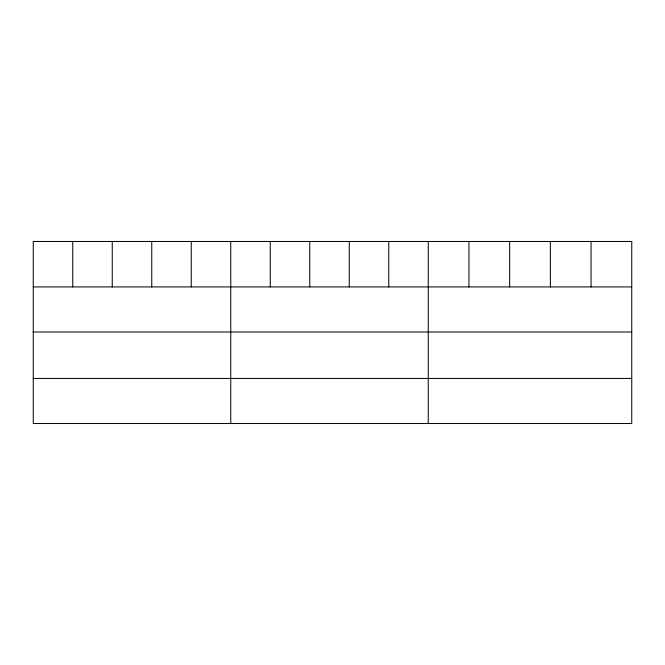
<?xml version="1.0" encoding="UTF-8"?>
<svg xmlns="http://www.w3.org/2000/svg" width="665" height="665" viewBox="0 0 665 665"><rect width="100%" height="100%" fill="white"/><g stroke="black" fill="none" stroke-linecap="round" stroke-linejoin="round"><path stroke-width="1" d="M33.25 286.923L631.75 286.923M33.25 332.001L631.75 332.001M33.25 378.443L631.75 378.443M591.052 241.478L591.052 286.923M550.354 241.478L550.354 286.923M509.656 241.478L509.656 286.923M468.958 241.478L468.958 286.923M428.26 241.478L428.26 423.522M388.759 241.478L388.759 286.923M349.258 241.478L349.258 286.923M309.757 241.478L309.757 286.923M270.256 241.478L270.256 286.923M230.755 241.478L230.755 423.522M191.254 241.478L191.254 286.923M151.753 241.478L151.753 286.923M112.252 241.478L112.252 286.923M72.751 241.478L72.751 286.923M631.75 241.478L33.25 241.478L33.25 423.522L631.75 423.522L631.75 241.478"/></g></svg>
